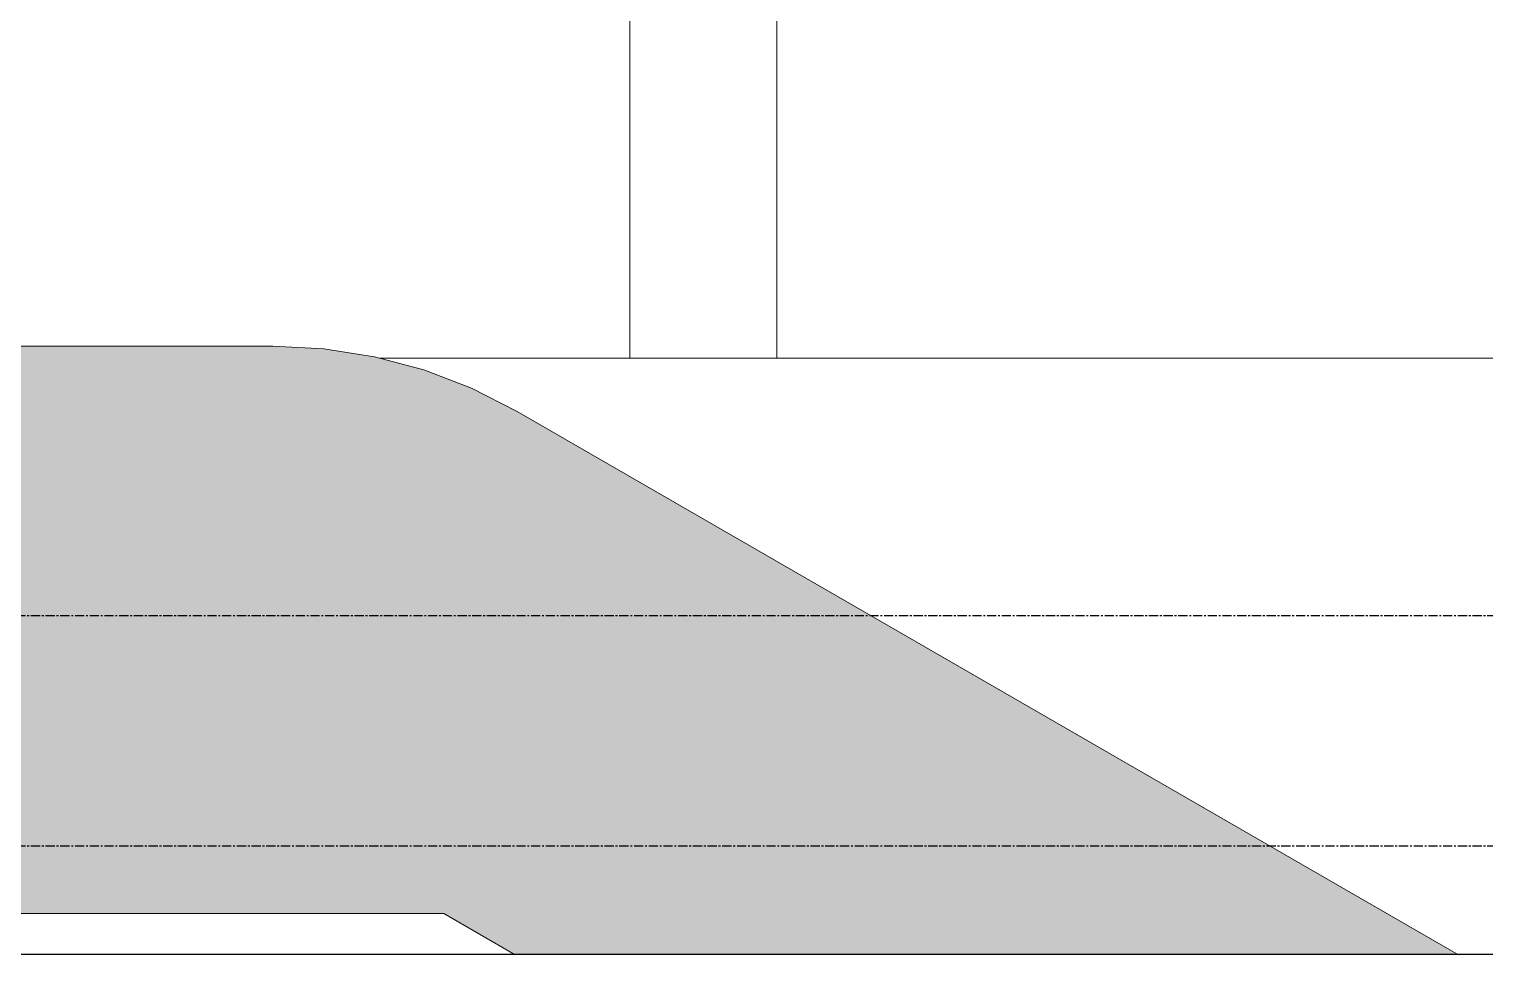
# Model space of a CAD drawing. Header units: millimetres. Extents: x -153298 to 620751, y -313239 to 250031.
# Drawn here: x 48833 to 54770, y -124588 to -120812 of the extents above; entities that cross this region are included whole.
import ezdxf

# ---------------------------------------------------------------- set-up
doc = ezdxf.new("R2010")
doc.units = ezdxf.units.MM
doc.linetypes.add('CENTER', pattern=[2, 1.25, -0.25, 0.25, -0.25])
doc.linetypes.add('XKITLINE00', pattern=[0])
doc.layers.add('Part', color=7, linetype='Continuous', lineweight=0)

# ---------------------------------------------------------------- blocks, each defined once
blk = doc.blocks.new('*A5453')
at = {"layer": 'Part'}
blk.add_hatch(color=7, dxfattribs=at).paths.add_polyline_path([(457.783, -42.907), (488.501, -60.643), (457.723, -60.643), (455.393, -59.297), (419.952, -59.297), (419.952, -50.177), (418.352, -50.177), (418.352, -48.777), (433.12, -48.778), (433.12, -46.874), (432.39, -46.786), (431.703, -46.525), (431.099, -46.108), (430.611, -45.558), (430.27, -44.907), (430.094, -44.194), (430.094, -43.459), (430.27, -42.746), (430.611, -42.095), (431.099, -41.545), (431.703, -41.128), (432.39, -40.867), (433.12, -40.778), (449.809, -40.778), (451.475, -40.866), (453.124, -41.126), (454.736, -41.556), (456.295, -42.152)], flags=17)
blk = doc.blocks.new('*A12831248')
at = {"layer": 'Part', "color": 7, "linetype": 'XKITLINE00', "lineweight": 0}
for p, q in [((462.421793, 8.822545), (463.502253, 8.822545)), ((464.754767, 8.822545), (465.457895, 8.822545)), ((465.817911, 8.822545), (465.897911, 8.822545)), ((461.457888, 5.290064), (461.457888, 6.893745)), ((461.457888, 3.778517), (461.457888, 4.113004)), ((461.457888, 3.138387), (461.457888, 3.258517)), ((461.457888, 2.742546), (461.457888, 2.782517)), ((466.257888, 2.742546), (466.257888, 2.782517)), ((461.457888, -20.634477), (461.457888, 1.142546)), ((466.257888, -20.634477), (466.257888, 1.142546)), ((461.457888, -41.177455), (461.457888, -21.864234)), ((466.257888, -41.177455), (466.257888, -21.864234)), ((461.457888, -41.177455), (466.257888, -41.177455))]:
    blk.add_line(p, q, dxfattribs=at)
blk = doc.blocks.new('*A12941259')
at = {"layer": 'Part', "color": 7, "linetype": 'XKITLINE00', "lineweight": 0}
blk.add_line((453.317656, -41.177455), (519.058329, -41.177455), dxfattribs=at)
blk = doc.blocks.new('*A17981751')
at = {"layer": 'Part', "color": 7, "linetype": 'XKITLINE00', "lineweight": 0}
for p, q in [((449.808582, -40.778463), (433.119769, -40.778463)), ((451.475193, -40.865504), (449.808582, -40.778463)), ((453.123672, -41.125668), (451.475193, -40.865504)), ((454.736085, -41.556125), (453.123672, -41.125668)), ((456.29489, -42.152192), (454.736085, -41.556125)), ((457.783128, -42.907385), (456.29489, -42.152192)), ((488.500698, -60.642663), (457.783128, -42.907385)), ((419.951753, -59.297455), (455.392785, -59.297455)), ((455.392785, -59.297455), (457.722664, -60.642663))]:
    blk.add_line(p, q, dxfattribs=at)

msp = doc.modelspace()

# ---------------------------------------------------------------- linework, layer by layer
at = {"color": 7, "linetype": 'CENTER', "ltscale": 30}
for p, q in [((59557.5016, -123204.9884), (24877.4489, -123204.9884)), ((59557.5016, -124144.9884), (24877.4489, -124144.9884))]:
    msp.add_line(p, q, dxfattribs=at)
at = {"color": 7}
msp.add_line((37493.0736, -124585.1951), (59414.1885, -124585.1951), dxfattribs=at)

# ---------------------------------------------------------------- block references
at = {"color": 7, "lineweight": 0, "xscale": 125, "yscale": 125, "zscale": 125}
for name in ['*A12831248', '*A17981751', '*A5453', '*A12941259']:
    msp.add_blockref(name, (-6399.4671, -117007.8065), dxfattribs=at)

doc.saveas('drawing.dxf')
